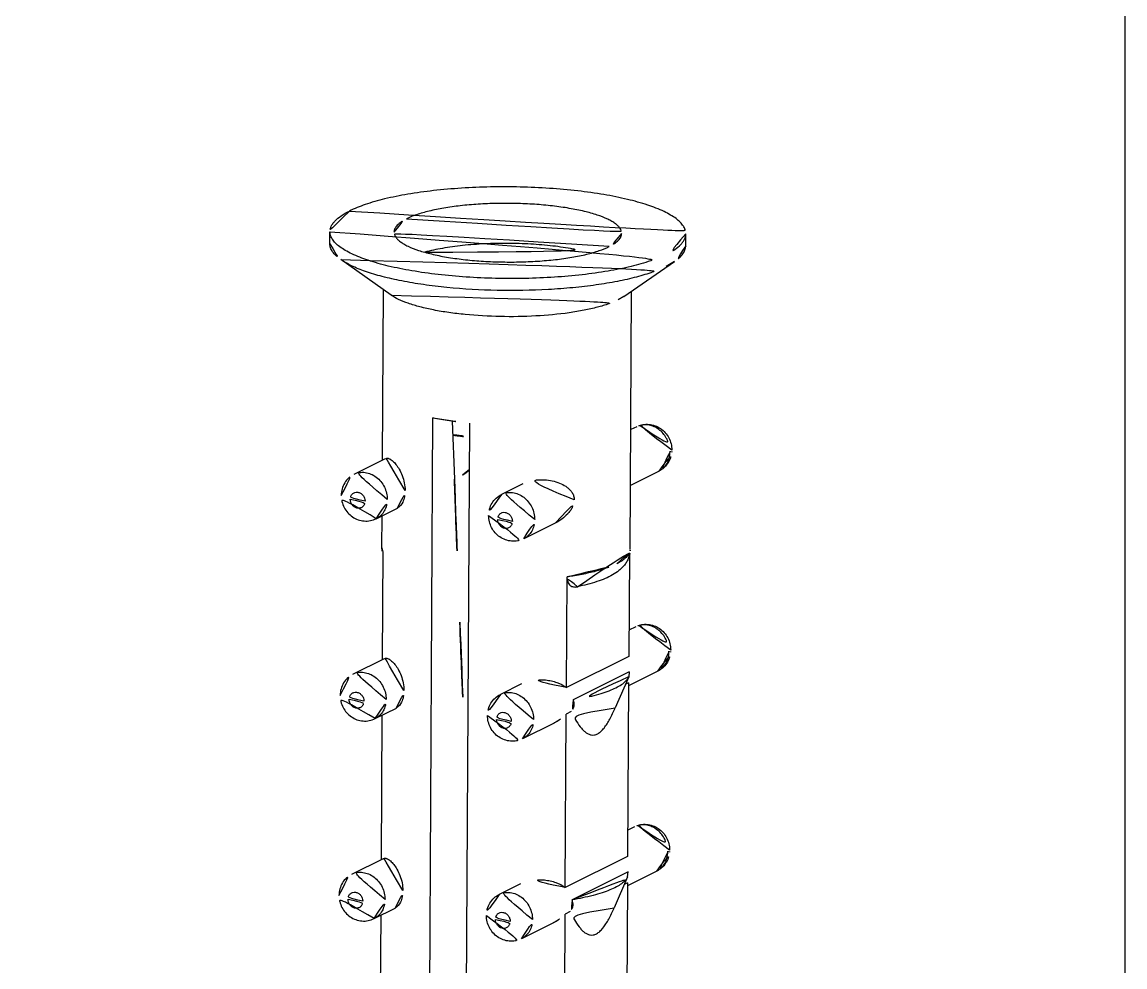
# Model space of a CAD drawing. Extents: x 16296675204 to 16296683393, y -37409618576 to -37409617244.
# Drawn here: x 16296678823.6 to 16296678850.26, y -37409617805.97 to -37409617783.15 of the extents above; entities that cross this region are included whole.
import ezdxf

# ---------------------------------------------------------------- set-up
doc = ezdxf.new("R2010")
doc.units = 0
doc.header["$LTSCALE"] = 10
doc.header["$MEASUREMENT"] = 0
doc.layers.get('0').update_dxf_attribs({"linetype": 'CONTINUOUS'})
doc.layers.add('02___PRT_ALL_AXES', color=7, linetype='CONTINUOUS')

msp = doc.modelspace()

# ---------------------------------------------------------------- linework, layer by layer
at = {"color": 7, "linetype": 'Continuous'}
for p, q in [((16296678833.37141, -37409617821.990913), (16296678833.53595, -37409617792.713768)), ((16296678834.000549, -37409617792.788391), (16296678834.0536, -37409617794.192772)), ((16296678834.262251, -37409617822.112602), (16296678834.42679, -37409617792.835457)), ((16296678832.30406, -37409617795.854378), (16296678832.323561, -37409617795.943581)), ((16296678838.303961, -37409617795.888832), (16296678838.30397, -37409617795.8881)), ((16296678838.281269, -37409617798.844131), (16296678836.925421, -37409617799.521873)), ((16296678838.281269, -37409617798.844131), (16296678838.266541, -37409617798.967751)), ((16296678838.266569, -37409617798.967583), (16296678837.94138, -37409617799.718964)), ((16296678838.265829, -37409617799.114723), (16296678838.185511, -37409617799.154861)), ((16296678836.87948, -37409617799.807693), (16296678836.7591, -37409617799.867867)), ((16296678838.25412, -37409617803.675339), (16296678836.89827, -37409617804.353073)), ((16296678838.239389, -37409617803.798973), (16296678838.25412, -37409617803.675339)), ((16296678838.23942, -37409617803.798798), (16296678837.91423, -37409617804.550171)), ((16296678838.23868, -37409617803.94593), (16296678838.15836, -37409617803.986076)), ((16296678836.852329, -37409617804.638908), (16296678836.731951, -37409617804.699081))]:
    msp.add_line(p, q, dxfattribs=at)
msp.add_lwpolyline([(16296678850.262171, -37409617828.799469), (16296678796.945801, -37409617828.799469), (16296678796.945801, -37409617746.459763), (16296678850.262171, -37409617746.459763)], close=True)
for centre, radius, start, end in [((16296678838.663321, -37409617793.325256), 0.447859, 105.0907784, 116.5407124), ((16296678838.63343, -37409617793.530869), 0.632541, 359.6900716, 3.3253834), ((16296678838.70516, -37409617793.484444), 0.604471, 354.7316924, 359.6765207), ((16296678838.10253, -37409617795.886887), 0.201441, 350.7530369, 359.4483311), ((16296680810.47188, -37409617721.369019), 1977.757652, 182.210250721, 182.346745411), ((16296678838.636169, -37409617798.156464), 0.447859, 105.0907784, 116.5407124), ((16296678838.606279, -37409617798.362083), 0.632541, 359.6900716, 3.3253834), ((16296678838.678011, -37409617798.315651), 0.604471, 354.7316924, 359.6765207), ((16296678838.609011, -37409617802.987679), 0.447859, 105.0907784, 116.5407124), ((16296678838.57913, -37409617803.193291), 0.632541, 359.6900716, 3.3253834), ((16296678838.65086, -37409617803.146873), 0.604471, 354.7316924, 359.6765207)]:
    msp.add_arc(centre, radius, start, end, dxfattribs=at)
for points, knots in [([(16296678832.89712, -37409617787.903267), (16296678832.975, -37409617787.864326), (16296678833.15447, -37409617787.793617), (16296678833.456511, -37409617787.709152), (16296678833.810471, -37409617787.638519), (16296678834.206671, -37409617787.583809), (16296678834.63439, -37409617787.546677), (16296678835.0818, -37409617787.528229), (16296678835.536551, -37409617787.529007), (16296678835.986059, -37409617787.549004), (16296678836.417891, -37409617787.587624), (16296678836.820129, -37409617787.643723), (16296678837.181829, -37409617787.715637), (16296678837.49309, -37409617787.801277), (16296678837.71516, -37409617787.885979), (16296678837.859221, -37409617787.96106), (16296678837.943859, -37409617788.016098), (16296678838.010851, -37409617788.072853), (16296678838.059799, -37409617788.131264), (16296678838.09009, -37409617788.191498), (16296678838.09697, -37409617788.233482), (16296678838.096861, -37409617788.253433)], [0, 0, 0, 0, 0.047875552, 0.105682441, 0.172286466, 0.246166262, 0.32549361, 0.408250515, 0.492298473, 0.575455552, 0.655569983, 0.730594545, 0.798663888, 0.858182694, 0.907945264, 0.92896365, 0.947396828, 0.963346738, 0.977068785, 0.989033275, 1, 1, 1, 1]), ([(16296678832.59697, -37409617788.222427), (16296678832.59713, -37409617788.194031), (16296678832.61302, -37409617788.132133), (16296678832.67572, -37409617788.04892), (16296678832.77298, -37409617787.970573), (16296678832.852421, -37409617787.925613), (16296678832.89712, -37409617787.903267)], [0, 0, 0, 0, 0.186145526, 0.403764732, 0.672393075, 1, 1, 1, 1]), ([(16296678837.796709, -37409617788.572594), (16296678837.718821, -37409617788.611519), (16296678837.539351, -37409617788.682243), (16296678837.23731, -37409617788.766701), (16296678836.88336, -37409617788.837341), (16296678836.48715, -37409617788.892052), (16296678836.059441, -37409617788.929176), (16296678835.61203, -37409617788.947632), (16296678835.15727, -37409617788.946854), (16296678834.707769, -37409617788.926857), (16296678834.27593, -37409617788.888237), (16296678833.87369, -37409617788.83213), (16296678833.511999, -37409617788.760223), (16296678833.200729, -37409617788.674583), (16296678832.978661, -37409617788.589867), (16296678832.83461, -37409617788.514801), (16296678832.749969, -37409617788.459763), (16296678832.68298, -37409617788.403023), (16296678832.63402, -37409617788.344597), (16296678832.603729, -37409617788.284363), (16296678832.596861, -37409617788.242371), (16296678832.59697, -37409617788.222427)], [0, 0, 0, 0, 0.047875552, 0.105682441, 0.172286466, 0.246166262, 0.32549361, 0.408250515, 0.492298473, 0.575455552, 0.655569983, 0.730594545, 0.798663888, 0.858182694, 0.907945264, 0.92896365, 0.947396828, 0.963346738, 0.977068785, 0.989033275, 1, 1, 1, 1]), ([(16296678838.096861, -37409617788.253433), (16296678838.096689, -37409617788.281822), (16296678838.080799, -37409617788.343727), (16296678838.018101, -37409617788.426941), (16296678837.920839, -37409617788.505287), (16296678837.84141, -37409617788.550247), (16296678837.796709, -37409617788.572594)], [0, 0, 0, 0, 0.186145526, 0.403764732, 0.672393075, 1, 1, 1, 1]), ([(16296678833.339211, -37409617788.708107), (16296678833.47876, -37409617788.67067), (16296678833.781679, -37409617788.606857), (16296678834.26528, -37409617788.541473), (16296678834.793171, -37409617788.502274), (16296678835.34362, -37409617788.49102), (16296678835.89398, -37409617788.508263), (16296678836.421631, -37409617788.553207), (16296678836.90484, -37409617788.623871), (16296678837.207331, -37409617788.690964), (16296678837.34664, -37409617788.729927)], [0, 0, 0, 0, 0.10723184, 0.229384911, 0.361946773, 0.499860382, 0.637792109, 0.770408355, 0.892646223, 1, 1, 1, 1]), ([(16296678833.53595, -37409617792.713768), (16296678833.67729, -37409617792.741562), (16296678833.973419, -37409617792.789619), (16296678834.271589, -37409617792.822113), (16296678834.42679, -37409617792.835457)], [0, 0, 0, 0, 0.480442195, 1, 1, 1, 1]), ([(16296678839.30962, -37409617793.487862), (16296678839.30991, -37409617793.437248), (16296678839.29772, -37409617793.335411), (16296678839.243361, -37409617793.191872), (16296678839.15626, -37409617793.065407), (16296678839.041479, -37409617792.963867), (16296678838.905451, -37409617792.894112), (16296678838.756399, -37409617792.86161), (16296678838.60437, -37409617792.869598), (16296678838.507999, -37409617792.902191), (16296678838.4632, -37409617792.924583)], [0, 0, 0, 0, 0.125412163, 0.251172451, 0.376846193, 0.502210914, 0.627115299, 0.751613101, 0.875868664, 1, 1, 1, 1]), ([(16296678838.546721, -37409617792.892838), (16296678838.585859, -37409617792.882294), (16296678838.66851, -37409617792.871597), (16296678838.79402, -37409617792.887917), (16296678838.91576, -37409617792.935066), (16296678839.06542, -37409617793.035927), (16296678839.20969, -37409617793.220497), (16296678839.259609, -37409617793.402718), (16296678839.26491, -37409617793.494171)], [0, 0, 0, 0, 0.114836293, 0.232872755, 0.355002748, 0.481207114, 0.740522847, 1, 1, 1, 1]), ([(16296678838.999729, -37409617793.997963), (16296678839.04245, -37409617793.976601), (16296678839.122709, -37409617793.922363), (16296678839.2178, -37409617793.812866), (16296678839.28232, -37409617793.682732), (16296678839.30267, -37409617793.587807), (16296678839.307079, -37409617793.539948)], [0, 0, 0, 0, 0.24938222, 0.499005027, 0.74905058, 1, 1, 1, 1]), ([(16296678839.265961, -37409617793.534286), (16296678839.26569, -37409617793.583504), (16296678839.253719, -37409617793.680496), (16296678839.20035, -37409617793.814217), (16296678839.11495, -37409617793.924767), (16296678839.039749, -37409617793.977943), (16296678838.999729, -37409617793.997948)], [0, 0, 0, 0, 0.26305497, 0.516337838, 0.760764768, 1, 1, 1, 1]), ([(16296678831.31904, -37409617794.582901), (16296678831.31933, -37409617794.530502), (16296678831.333561, -37409617794.425423), (16296678831.395821, -37409617794.279518), (16296678831.495411, -37409617794.156372), (16296678831.582371, -37409617794.096077), (16296678831.628929, -37409617794.072807)], [0, 0, 0, 0, 0.250995241, 0.50113091, 0.750689667, 1, 1, 1, 1]), ([(16296678832.4317, -37409617794.68251), (16296678832.43199, -37409617794.631126), (16296678832.41979, -37409617794.527039), (16296678832.36647, -37409617794.37912), (16296678832.28146, -37409617794.246658), (16296678832.170349, -37409617794.138573), (16296678832.040291, -37409617794.062141), (16296678831.899731, -37409617794.022911), (16296678831.75827, -37409617794.024139), (16296678831.669439, -37409617794.052559), (16296678831.628929, -37409617794.072807)], [0, 0, 0, 0, 0.129451959, 0.261224906, 0.393027892, 0.522644409, 0.648310085, 0.769235401, 0.885888901, 1, 1, 1, 1]), ([(16296678834.0536, -37409617794.192772), (16296678834.06451, -37409617794.480713), (16296678834.108219, -37409617795.632263), (16296678834.152321, -37409617796.783798), (16296678834.18573, -37409617797.647392)], [0, 0, 0, 0, 0.250045396, 1, 1, 1, 1]), ([(16296678832.16547, -37409617795.146179), (16296678832.120661, -37409617795.168571), (16296678832.0243, -37409617795.201172), (16296678831.87225, -37409617795.209152), (16296678831.723181, -37409617795.176643), (16296678831.58713, -37409617795.106873), (16296678831.472361, -37409617795.00531), (16296678831.385281, -37409617794.878853), (16296678831.330931, -37409617794.735329), (16296678831.31875, -37409617794.633507), (16296678831.31904, -37409617794.582901)], [0, 0, 0, 0, 0.124126653, 0.248392657, 0.372910641, 0.497833568, 0.623206885, 0.748876612, 0.874606125, 1, 1, 1, 1]), ([(16296678831.53731, -37409617794.675987), (16296678831.53717, -37409617794.70163), (16296678831.546459, -37409617794.753677), (16296678831.58489, -37409617794.821999), (16296678831.64274, -37409617794.872849), (16296678831.71236, -37409617794.898376), (16296678831.783831, -37409617794.89344), (16296678831.84491, -37409617794.857483), (16296678831.884781, -37409617794.797318), (16296678831.893511, -37409617794.749138), (16296678831.89365, -37409617794.724663)], [0, 0, 0, 0, 0.13221819, 0.266285748, 0.397098632, 0.521213565, 0.638908393, 0.75451196, 0.873786294, 1, 1, 1, 1]), ([(16296678831.89365, -37409617794.724663), (16296678831.893789, -37409617794.69902), (16296678831.884501, -37409617794.646973), (16296678831.846081, -37409617794.578644), (16296678831.788219, -37409617794.527802), (16296678831.718599, -37409617794.502274), (16296678831.647129, -37409617794.50721), (16296678831.58605, -37409617794.543167), (16296678831.54619, -37409617794.603333), (16296678831.537451, -37409617794.651497), (16296678831.53731, -37409617794.675987)], [0, 0, 0, 0, 0.13222119, 0.266287333, 0.39709956, 0.521213518, 0.638907507, 0.754510424, 0.873783701, 1, 1, 1, 1]), ([(16296678835.19227, -37409617794.559593), (16296678835.14572, -37409617794.582863), (16296678835.05875, -37409617794.64315), (16296678834.95916, -37409617794.766289), (16296678834.8969, -37409617794.912193), (16296678834.882669, -37409617795.017281), (16296678834.88238, -37409617795.069679)], [0, 0, 0, 0, 0.249297278, 0.498857891, 0.749003889, 1, 1, 1, 1]), ([(16296678835.995041, -37409617795.169289), (16296678835.995331, -37409617795.117912), (16296678835.98313, -37409617795.013817), (16296678835.92981, -37409617794.865898), (16296678835.844801, -37409617794.733437), (16296678835.73369, -37409617794.625343), (16296678835.60363, -37409617794.54892), (16296678835.46307, -37409617794.509689), (16296678835.321609, -37409617794.510918), (16296678835.23278, -37409617794.539337), (16296678835.19227, -37409617794.559593)], [0, 0, 0, 0, 0.129451958, 0.261224906, 0.393027891, 0.522644409, 0.648310085, 0.769235401, 0.885888901, 1, 1, 1, 1]), ([(16296678832.165461, -37409617795.146172), (16296678832.20549, -37409617795.12616), (16296678832.280689, -37409617795.072998), (16296678832.366091, -37409617794.962433), (16296678832.41946, -37409617794.82872), (16296678832.431419, -37409617794.731712), (16296678832.4317, -37409617794.68251)], [0, 0, 0, 0, 0.239235232, 0.483662162, 0.73694503, 1, 1, 1, 1]), ([(16296678834.88238, -37409617795.069679), (16296678834.88209, -37409617795.120293), (16296678834.894279, -37409617795.22213), (16296678834.948641, -37409617795.365669), (16296678835.03574, -37409617795.492126), (16296678835.150511, -37409617795.593674), (16296678835.286551, -37409617795.663429), (16296678835.4356, -37409617795.69593), (16296678835.587629, -37409617795.687943), (16296678835.684, -37409617795.65535), (16296678835.728809, -37409617795.632957)], [0, 0, 0, 0, 0.125412162, 0.251172451, 0.376846193, 0.502210914, 0.627115299, 0.751613101, 0.875868664, 1, 1, 1, 1]), ([(16296678835.100651, -37409617795.162773), (16296678835.10051, -37409617795.188408), (16296678835.1098, -37409617795.240463), (16296678835.14823, -37409617795.308777), (16296678835.206079, -37409617795.359627), (16296678835.2757, -37409617795.385147), (16296678835.34717, -37409617795.380219), (16296678835.408251, -37409617795.344261), (16296678835.448111, -37409617795.284103), (16296678835.45685, -37409617795.235924), (16296678835.456989, -37409617795.211441)], [0, 0, 0, 0, 0.132218383, 0.26628557, 0.397098539, 0.521213399, 0.638908307, 0.754511804, 0.873786469, 1, 1, 1, 1]), ([(16296678835.456989, -37409617795.211441), (16296678835.45713, -37409617795.185799), (16296678835.44784, -37409617795.133743), (16296678835.40941, -37409617795.065422), (16296678835.351561, -37409617795.01458), (16296678835.28194, -37409617794.989052), (16296678835.21047, -37409617794.993988), (16296678835.149389, -37409617795.029953), (16296678835.109529, -37409617795.090103), (16296678835.10079, -37409617795.138283), (16296678835.100651, -37409617795.162773)], [0, 0, 0, 0, 0.132221257, 0.26628734, 0.397099522, 0.521213448, 0.638907473, 0.75451043, 0.873783761, 1, 1, 1, 1]), ([(16296678835.7288, -37409617795.63295), (16296678835.768829, -37409617795.612938), (16296678835.84403, -37409617795.559776), (16296678835.92943, -37409617795.449211), (16296678835.9828, -37409617795.315498), (16296678835.994761, -37409617795.218491), (16296678835.995041, -37409617795.169289)], [0, 0, 0, 0, 0.239235232, 0.483662162, 0.73694503, 1, 1, 1, 1]), ([(16296678832.30406, -37409617795.854378), (16296678832.303989, -37409617795.866882), (16296678832.305321, -37409617795.916473), (16296678832.313181, -37409617795.965843), (16296678832.322411, -37409617796.001747)], [0, 0, 0, 0, 0.252143014, 1, 1, 1, 1]), ([(16296678837.03056, -37409617796.790092), (16296678837.188919, -37409617796.757584), (16296678837.41552, -37409617796.700974), (16296678837.69562, -37409617796.596779), (16296678837.87536, -37409617796.509628), (16296678838.00893, -37409617796.421417), (16296678838.10326, -37409617796.338623), (16296678838.167379, -37409617796.267342), (16296678838.223049, -37409617796.186043), (16296678838.267559, -37409617796.094902), (16296678838.29686, -37409617795.994492), (16296678838.303761, -37409617795.923981), (16296678838.30397, -37409617795.8881)], [0, 0, 0, 0, 0.288312346, 0.415172977, 0.532420101, 0.643891525, 0.699359369, 0.755882774, 0.814419349, 0.874526973, 0.936014721, 1, 1, 1, 1]), ([(16296678837.976521, -37409617796.236328), (16296678838.021481, -37409617796.213852), (16296678838.10216, -37409617796.16861), (16296678838.203079, -37409617796.09079), (16296678838.27227, -37409617796.009209), (16296678838.29664, -37409617795.948219), (16296678838.30135, -37409617795.919273)], [0, 0, 0, 0, 0.321918083, 0.590635956, 0.812163078, 1, 1, 1, 1]), ([(16296678836.77774, -37409617796.552063), (16296678836.90004, -37409617796.534927), (16296678837.132021, -37409617796.496964), (16296678837.45676, -37409617796.424599), (16296678837.735979, -37409617796.341011), (16296678837.90296, -37409617796.273087), (16296678837.976521, -37409617796.236328)], [0, 0, 0, 0, 0.297801306, 0.56655152, 0.801708571, 1, 1, 1, 1]), ([(16296678837.030519, -37409617796.790108), (16296678837.00396, -37409617796.795578), (16296678836.962931, -37409617796.799744), (16296678836.90918, -37409617796.790077), (16296678836.87006, -37409617796.772797), (16296678836.833599, -37409617796.742241), (16296678836.80274, -37409617796.695122), (16296678836.78174, -37409617796.629784), (16296678836.77758, -37409617796.579567), (16296678836.77774, -37409617796.552063)], [0, 0, 0, 0, 0.1974708, 0.29464256, 0.394971035, 0.505331411, 0.636214856, 0.799643005, 1, 1, 1, 1]), ([(16296678839.282471, -37409617798.319069), (16296678839.282761, -37409617798.268463), (16296678839.270571, -37409617798.166618), (16296678839.216209, -37409617798.023087), (16296678839.12911, -37409617797.896622), (16296678839.01433, -37409617797.795067), (16296678838.8783, -37409617797.725327), (16296678838.72925, -37409617797.692818), (16296678838.577221, -37409617797.700813), (16296678838.48085, -37409617797.733398), (16296678838.436041, -37409617797.755798)], [0, 0, 0, 0, 0.125412163, 0.251172451, 0.376846193, 0.502210914, 0.627115299, 0.751613101, 0.875868664, 1, 1, 1, 1]), ([(16296678838.519569, -37409617797.724052), (16296678838.55871, -37409617797.713501), (16296678838.641359, -37409617797.702797), (16296678838.76687, -37409617797.719131), (16296678838.888611, -37409617797.766273), (16296678839.038271, -37409617797.867142), (16296678839.182541, -37409617798.051712), (16296678839.23246, -37409617798.233932), (16296678839.237761, -37409617798.325394)], [0, 0, 0, 0, 0.114836293, 0.232872755, 0.355002748, 0.481207114, 0.740522847, 1, 1, 1, 1]), ([(16296678839.23881, -37409617798.365501), (16296678839.238529, -37409617798.414703), (16296678839.22657, -37409617798.511711), (16296678839.173201, -37409617798.645416), (16296678839.087799, -37409617798.755989), (16296678839.0126, -37409617798.809151), (16296678838.97257, -37409617798.829163)], [0, 0, 0, 0, 0.26305497, 0.516337838, 0.760764768, 1, 1, 1, 1]), ([(16296678838.97258, -37409617798.82917), (16296678839.015301, -37409617798.807823), (16296678839.09556, -37409617798.753563), (16296678839.190651, -37409617798.644081), (16296678839.255171, -37409617798.513939), (16296678839.275511, -37409617798.419006), (16296678839.27993, -37409617798.371147)], [0, 0, 0, 0, 0.24938222, 0.499005027, 0.74905058, 1, 1, 1, 1]), ([(16296678831.291889, -37409617799.414124), (16296678831.292179, -37409617799.361717), (16296678831.30641, -37409617799.256622), (16296678831.36867, -37409617799.110733), (16296678831.46825, -37409617798.987579), (16296678831.55522, -37409617798.927277), (16296678831.60178, -37409617798.904007)], [0, 0, 0, 0, 0.250995241, 0.50113091, 0.750689667, 1, 1, 1, 1]), ([(16296678832.404551, -37409617799.513718), (16296678832.40484, -37409617799.462349), (16296678832.392639, -37409617799.358253), (16296678832.339319, -37409617799.210327), (16296678832.254311, -37409617799.077873), (16296678832.1432, -37409617798.969772), (16296678832.01314, -37409617798.893356), (16296678831.87258, -37409617798.854134), (16296678831.731119, -37409617798.855347), (16296678831.64229, -37409617798.883774), (16296678831.60178, -37409617798.904022)], [0, 0, 0, 0, 0.129451959, 0.261224906, 0.393027892, 0.522644409, 0.648310085, 0.769235401, 0.885888901, 1, 1, 1, 1]), ([(16296678838.26647, -37409617798.967751), (16296678838.253241, -37409617798.998299), (16296678838.210421, -37409617799.060097), (16296678838.117069, -37409617799.1408), (16296678837.990841, -37409617799.217857), (16296678837.83276, -37409617799.290657), (16296678837.64431, -37409617799.358551), (16296678837.34087, -37409617799.445473), (16296678837.0965, -37409617799.494003), (16296678836.925421, -37409617799.521873)], [0, 0, 0, 0, 0.067093248, 0.148631885, 0.247367668, 0.364164632, 0.498855896, 0.650665362, 1, 1, 1, 1]), ([(16296678832.138321, -37409617799.977386), (16296678832.09351, -37409617799.999786), (16296678831.997141, -37409617800.032379), (16296678831.8451, -37409617800.040367), (16296678831.69603, -37409617800.007851), (16296678831.55998, -37409617799.93808), (16296678831.44521, -37409617799.836517), (16296678831.35813, -37409617799.710052), (16296678831.30378, -37409617799.566544), (16296678831.291599, -37409617799.464706), (16296678831.291889, -37409617799.414124)], [0, 0, 0, 0, 0.124126653, 0.248392657, 0.372910641, 0.497833568, 0.623206885, 0.748876612, 0.874606125, 1, 1, 1, 1]), ([(16296678831.866501, -37409617799.55587), (16296678831.86664, -37409617799.530228), (16296678831.857349, -37409617799.478172), (16296678831.81892, -37409617799.409859), (16296678831.76107, -37409617799.359016), (16296678831.69145, -37409617799.333481), (16296678831.61998, -37409617799.338417), (16296678831.558901, -37409617799.374367), (16296678831.519039, -37409617799.43454), (16296678831.5103, -37409617799.482719), (16296678831.51016, -37409617799.507187)], [0, 0, 0, 0, 0.13222119, 0.266287333, 0.39709956, 0.521213518, 0.638907507, 0.754510424, 0.873783701, 1, 1, 1, 1]), ([(16296678835.165119, -37409617799.390793), (16296678835.118561, -37409617799.414062), (16296678835.031601, -37409617799.474358), (16296678834.932011, -37409617799.597504), (16296678834.869749, -37409617799.743401), (16296678834.85552, -37409617799.848488), (16296678834.85523, -37409617799.900887)], [0, 0, 0, 0, 0.249297278, 0.498857891, 0.749003889, 1, 1, 1, 1]), ([(16296678835.96789, -37409617800.000504), (16296678835.96818, -37409617799.94912), (16296678835.955971, -37409617799.845032), (16296678835.90266, -37409617799.697113), (16296678835.81765, -37409617799.564651), (16296678835.706539, -37409617799.456551), (16296678835.576481, -37409617799.380127), (16296678835.435921, -37409617799.340897), (16296678835.294451, -37409617799.342117), (16296678835.205629, -37409617799.370537), (16296678835.165119, -37409617799.3908)], [0, 0, 0, 0, 0.129451958, 0.261224906, 0.393027891, 0.522644409, 0.648310085, 0.769235401, 0.885888901, 1, 1, 1, 1]), ([(16296678831.51016, -37409617799.507187), (16296678831.510019, -37409617799.532837), (16296678831.51931, -37409617799.5849), (16296678831.557739, -37409617799.653214), (16296678831.615589, -37409617799.704063), (16296678831.685209, -37409617799.729591), (16296678831.75668, -37409617799.724648), (16296678831.81776, -37409617799.68869), (16296678831.85762, -37409617799.628532), (16296678831.86636, -37409617799.580353), (16296678831.866501, -37409617799.55587)], [0, 0, 0, 0, 0.132221131, 0.266287173, 0.397099323, 0.521213199, 0.638907094, 0.754510036, 0.873782984, 1, 1, 1, 1]), ([(16296678832.138309, -37409617799.977379), (16296678832.178341, -37409617799.957367), (16296678832.25354, -37409617799.904213), (16296678832.33894, -37409617799.793648), (16296678832.392309, -37409617799.659927), (16296678832.40427, -37409617799.562927), (16296678832.404551, -37409617799.513718)], [0, 0, 0, 0, 0.239235232, 0.483662162, 0.73694503, 1, 1, 1, 1]), ([(16296678836.925421, -37409617799.521873), (16296678836.934629, -37409617799.541351), (16296678836.949369, -37409617799.584396), (16296678836.952141, -37409617799.65728), (16296678836.928921, -37409617799.735497), (16296678836.898029, -37409617799.783997), (16296678836.87948, -37409617799.807693)], [0, 0, 0, 0, 0.211627653, 0.441487896, 0.704516923, 1, 1, 1, 1]), ([(16296678837.93924, -37409617799.723923), (16296678837.900721, -37409617799.813004), (16296678837.840349, -37409617799.941833), (16296678837.74766, -37409617800.100288), (16296678837.67638, -37409617800.201286), (16296678837.601669, -37409617800.28334), (16296678837.523689, -37409617800.342148), (16296678837.442921, -37409617800.373734), (16296678837.3626, -37409617800.374969), (16296678837.28759, -37409617800.349709), (16296678837.21858, -37409617800.304619), (16296678837.1542, -37409617800.24453), (16296678837.071171, -37409617800.145767), (16296678836.9772, -37409617799.999687), (16296678836.91164, -37409617799.873917), (16296678836.87948, -37409617799.807693)], [0, 0, 0, 0, 0.173087809, 0.253248541, 0.327149648, 0.39319113, 0.450410232, 0.499910326, 0.545212741, 0.590633428, 0.638989322, 0.691185098, 0.747191114, 0.868708797, 1, 1, 1, 1]), ([(16296678834.85523, -37409617799.900887), (16296678834.85494, -37409617799.9515), (16296678834.86713, -37409617800.053337), (16296678834.92149, -37409617800.196877), (16296678835.008591, -37409617800.323341), (16296678835.12336, -37409617800.424889), (16296678835.259399, -37409617800.494637), (16296678835.408449, -37409617800.527153), (16296678835.56048, -37409617800.519157), (16296678835.656851, -37409617800.486557), (16296678835.701651, -37409617800.464157)], [0, 0, 0, 0, 0.125412163, 0.251172451, 0.376846193, 0.502210914, 0.627115299, 0.751613101, 0.875868664, 1, 1, 1, 1]), ([(16296678835.0735, -37409617799.993973), (16296678835.07336, -37409617800.019623), (16296678835.082649, -37409617800.071678), (16296678835.121071, -37409617800.139992), (16296678835.17893, -37409617800.190826), (16296678835.24855, -37409617800.21637), (16296678835.320021, -37409617800.211433), (16296678835.3811, -37409617800.175468), (16296678835.420959, -37409617800.115311), (16296678835.429701, -37409617800.067131), (16296678835.42984, -37409617800.042648)], [0, 0, 0, 0, 0.13222205, 0.266287787, 0.397099981, 0.521213768, 0.638907688, 0.75451057, 0.873783815, 1, 1, 1, 1]), ([(16296678835.42984, -37409617800.042648), (16296678835.429979, -37409617800.017014), (16296678835.420691, -37409617799.964951), (16296678835.382259, -37409617799.896637), (16296678835.324409, -37409617799.845787), (16296678835.254789, -37409617799.820259), (16296678835.183319, -37409617799.825203), (16296678835.12224, -37409617799.861153), (16296678835.08238, -37409617799.921318), (16296678835.073641, -37409617799.969498), (16296678835.0735, -37409617799.993973)], [0, 0, 0, 0, 0.132221257, 0.26628734, 0.397099522, 0.521213448, 0.638907473, 0.75451043, 0.873783761, 1, 1, 1, 1]), ([(16296678835.701651, -37409617800.464157), (16296678835.74168, -37409617800.444153), (16296678835.816879, -37409617800.390984), (16296678835.902281, -37409617800.280434), (16296678835.955641, -37409617800.146713), (16296678835.967609, -37409617800.049713), (16296678835.96789, -37409617800.000504)], [0, 0, 0, 0, 0.239235232, 0.483662162, 0.73694503, 1, 1, 1, 1]), ([(16296678839.25532, -37409617803.150284), (16296678839.2556, -37409617803.09967), (16296678839.24342, -37409617802.997833), (16296678839.189051, -37409617802.854286), (16296678839.101959, -37409617802.727829), (16296678838.987181, -37409617802.626282), (16296678838.851151, -37409617802.556534), (16296678838.702101, -37409617802.524017), (16296678838.55006, -37409617802.532013), (16296678838.453699, -37409617802.564613), (16296678838.40889, -37409617802.587013)], [0, 0, 0, 0, 0.125412163, 0.251172451, 0.376846193, 0.502210914, 0.627115299, 0.751613101, 0.875868664, 1, 1, 1, 1]), ([(16296678838.492411, -37409617802.55526), (16296678838.531561, -37409617802.544708), (16296678838.61421, -37409617802.534019), (16296678838.739719, -37409617802.550339), (16296678838.86146, -37409617802.597488), (16296678839.01111, -37409617802.698349), (16296678839.15538, -37409617802.882927), (16296678839.205311, -37409617803.06514), (16296678839.2106, -37409617803.156593)], [0, 0, 0, 0, 0.114836293, 0.232872755, 0.355002748, 0.481207114, 0.740522847, 1, 1, 1, 1]), ([(16296678839.21166, -37409617803.196709), (16296678839.21138, -37409617803.245918), (16296678839.199421, -37409617803.342918), (16296678839.146049, -37409617803.476639), (16296678839.06065, -37409617803.587196), (16296678838.985451, -37409617803.640358), (16296678838.945419, -37409617803.66037)], [0, 0, 0, 0, 0.26305497, 0.516337838, 0.760764768, 1, 1, 1, 1]), ([(16296678838.945431, -37409617803.660378), (16296678838.98815, -37409617803.639023), (16296678839.068411, -37409617803.58477), (16296678839.1635, -37409617803.475288), (16296678839.22802, -37409617803.345154), (16296678839.24836, -37409617803.250229), (16296678839.252781, -37409617803.20237)], [0, 0, 0, 0, 0.24938222, 0.499005027, 0.74905058, 1, 1, 1, 1]), ([(16296678832.377399, -37409617804.344917), (16296678832.377689, -37409617804.293556), (16296678832.36548, -37409617804.189461), (16296678832.31217, -37409617804.041527), (16296678832.22716, -37409617803.909081), (16296678832.116039, -37409617803.800987), (16296678831.985991, -37409617803.724564), (16296678831.84543, -37409617803.685333), (16296678831.70396, -37409617803.686562), (16296678831.615141, -37409617803.714981), (16296678831.574631, -37409617803.735229)], [0, 0, 0, 0, 0.129451959, 0.261224906, 0.393027892, 0.522644409, 0.648310085, 0.769235401, 0.885888901, 1, 1, 1, 1]), ([(16296678831.26474, -37409617804.245323), (16296678831.26503, -37409617804.192917), (16296678831.279261, -37409617804.087837), (16296678831.34152, -37409617803.94194), (16296678831.441099, -37409617803.818787), (16296678831.52807, -37409617803.758499), (16296678831.574631, -37409617803.735222)], [0, 0, 0, 0, 0.250995241, 0.50113091, 0.750689667, 1, 1, 1, 1]), ([(16296678836.89827, -37409617804.353073), (16296678837.069349, -37409617804.325218), (16296678837.313721, -37409617804.27668), (16296678837.617161, -37409617804.189758), (16296678837.805599, -37409617804.121872), (16296678837.96368, -37409617804.049072), (16296678838.089911, -37409617803.972023), (16296678838.18327, -37409617803.891296), (16296678838.226089, -37409617803.829514), (16296678838.239321, -37409617803.798958)], [0, 0, 0, 0, 0.349334638, 0.501144104, 0.635835368, 0.752632332, 0.851368115, 0.932906752, 1, 1, 1, 1]), ([(16296678831.83935, -37409617804.387077), (16296678831.839491, -37409617804.361443), (16296678831.8302, -37409617804.309387), (16296678831.791771, -37409617804.241074), (16296678831.733919, -37409617804.190224), (16296678831.664301, -37409617804.164688), (16296678831.592831, -37409617804.169632), (16296678831.53175, -37409617804.205589), (16296678831.49189, -37409617804.265747), (16296678831.48315, -37409617804.313927), (16296678831.483009, -37409617804.338409)], [0, 0, 0, 0, 0.13222119, 0.266287333, 0.39709956, 0.521213518, 0.638907507, 0.754510424, 0.873783701, 1, 1, 1, 1]), ([(16296678835.13797, -37409617804.222), (16296678835.09141, -37409617804.245277), (16296678835.00445, -37409617804.305557), (16296678834.90486, -37409617804.428711), (16296678834.8426, -37409617804.574608), (16296678834.828369, -37409617804.679703), (16296678834.828079, -37409617804.732101)], [0, 0, 0, 0, 0.249297278, 0.498857891, 0.749003889, 1, 1, 1, 1]), ([(16296678835.940741, -37409617804.831703), (16296678835.941019, -37409617804.780327), (16296678835.92882, -37409617804.676239), (16296678835.875509, -37409617804.528313), (16296678835.790489, -37409617804.395859), (16296678835.67938, -37409617804.287773), (16296678835.54933, -37409617804.211342), (16296678835.40877, -37409617804.172112), (16296678835.2673, -37409617804.17334), (16296678835.17848, -37409617804.201759), (16296678835.13797, -37409617804.222008)], [0, 0, 0, 0, 0.129451958, 0.261224906, 0.393027891, 0.522644409, 0.648310085, 0.769235401, 0.885888901, 1, 1, 1, 1]), ([(16296678832.11116, -37409617804.808601), (16296678832.06636, -37409617804.830994), (16296678831.96999, -37409617804.863586), (16296678831.817949, -37409617804.871567), (16296678831.66888, -37409617804.839058), (16296678831.532829, -37409617804.769287), (16296678831.41806, -37409617804.667732), (16296678831.33098, -37409617804.54126), (16296678831.27663, -37409617804.397751), (16296678831.26445, -37409617804.295929), (16296678831.26474, -37409617804.245323)], [0, 0, 0, 0, 0.124126653, 0.248392657, 0.372910641, 0.497833568, 0.623206885, 0.748876612, 0.874606125, 1, 1, 1, 1]), ([(16296678831.483009, -37409617804.338409), (16296678831.48287, -37409617804.364052), (16296678831.492161, -37409617804.416107), (16296678831.530581, -37409617804.484421), (16296678831.58844, -37409617804.535271), (16296678831.65806, -37409617804.560799), (16296678831.72953, -37409617804.555862), (16296678831.790609, -37409617804.519913), (16296678831.830469, -37409617804.45974), (16296678831.839211, -37409617804.41156), (16296678831.83935, -37409617804.387077)], [0, 0, 0, 0, 0.13222119, 0.266287333, 0.39709956, 0.521213518, 0.638907507, 0.754510424, 0.873783701, 1, 1, 1, 1]), ([(16296678832.11116, -37409617804.808594), (16296678832.15119, -37409617804.788567), (16296678832.226391, -37409617804.73542), (16296678832.31179, -37409617804.624863), (16296678832.36515, -37409617804.491142), (16296678832.377119, -37409617804.394127), (16296678832.377399, -37409617804.344917)], [0, 0, 0, 0, 0.239235232, 0.483662162, 0.73694503, 1, 1, 1, 1]), ([(16296678836.89827, -37409617804.353073), (16296678836.907471, -37409617804.372543), (16296678836.922199, -37409617804.415588), (16296678836.92502, -37409617804.488457), (16296678836.90177, -37409617804.566704), (16296678836.870871, -37409617804.615219), (16296678836.852329, -37409617804.638908)], [0, 0, 0, 0, 0.211465199, 0.441327156, 0.704593952, 1, 1, 1, 1]), ([(16296678834.828079, -37409617804.732101), (16296678834.827789, -37409617804.782707), (16296678834.839979, -37409617804.884552), (16296678834.894341, -37409617805.028084), (16296678834.98144, -37409617805.154549), (16296678835.09621, -37409617805.256104), (16296678835.23225, -37409617805.325844), (16296678835.3813, -37409617805.358353), (16296678835.533331, -37409617805.350357), (16296678835.6297, -37409617805.317772), (16296678835.6745, -37409617805.29538)], [0, 0, 0, 0, 0.125412162, 0.251172451, 0.376846193, 0.502210914, 0.627115299, 0.751613101, 0.875868664, 1, 1, 1, 1]), ([(16296678835.402691, -37409617804.873863), (16296678835.40283, -37409617804.848221), (16296678835.393539, -37409617804.796158), (16296678835.35511, -37409617804.727837), (16296678835.29726, -37409617804.677002), (16296678835.22764, -37409617804.651466), (16296678835.15617, -37409617804.65641), (16296678835.095091, -37409617804.692368), (16296678835.05522, -37409617804.752533), (16296678835.04649, -37409617804.800697), (16296678835.04635, -37409617804.825188)], [0, 0, 0, 0, 0.132221257, 0.26628734, 0.397099522, 0.521213448, 0.638907473, 0.75451043, 0.873783761, 1, 1, 1, 1]), ([(16296678837.91209, -37409617804.555138), (16296678837.873569, -37409617804.644218), (16296678837.8132, -37409617804.773048), (16296678837.72051, -37409617804.931503), (16296678837.649229, -37409617805.032509), (16296678837.57452, -37409617805.114548), (16296678837.49654, -37409617805.173363), (16296678837.41577, -37409617805.204948), (16296678837.335449, -37409617805.206177), (16296678837.260441, -37409617805.180923), (16296678837.191429, -37409617805.135834), (16296678837.12705, -37409617805.075737), (16296678837.04402, -37409617804.976982), (16296678836.95005, -37409617804.830887), (16296678836.884489, -37409617804.705116), (16296678836.852329, -37409617804.638908)], [0, 0, 0, 0, 0.173087809, 0.253248541, 0.327149648, 0.39319113, 0.450410232, 0.499910326, 0.545212741, 0.590633428, 0.638989322, 0.691185098, 0.747191114, 0.868708797, 1, 1, 1, 1]), ([(16296678835.04635, -37409617804.825188), (16296678835.046209, -37409617804.85083), (16296678835.0555, -37409617804.902893), (16296678835.09392, -37409617804.971199), (16296678835.151779, -37409617805.022041), (16296678835.221399, -37409617805.047577), (16296678835.29287, -37409617805.042641), (16296678835.353951, -37409617805.006683), (16296678835.39381, -37409617804.946518), (16296678835.40255, -37409617804.898338), (16296678835.402691, -37409617804.873863)], [0, 0, 0, 0, 0.132221257, 0.26628734, 0.397099522, 0.521213448, 0.638907473, 0.75451043, 0.873783761, 1, 1, 1, 1]), ([(16296678835.6745, -37409617805.295372), (16296678835.714531, -37409617805.275352), (16296678835.789721, -37409617805.222198), (16296678835.87513, -37409617805.111633), (16296678835.92849, -37409617804.977921), (16296678835.94046, -37409617804.880913), (16296678835.940741, -37409617804.831703)], [0, 0, 0, 0, 0.239235232, 0.483662162, 0.73694503, 1, 1, 1, 1])]:
    msp.add_open_spline(points, degree=3, knots=knots, dxfattribs=at)
at = {"layer": '02___PRT_ALL_AXES', "color": 7, "linetype": 'Continuous'}
for p, q in [((16296678831.045349, -37409617788.503639), (16296678831.04698, -37409617788.21376)), ((16296678839.64522, -37409617788.551964), (16296678839.646839, -37409617788.262093)), ((16296678832.52429, -37409617789.74601), (16296678831.30965, -37409617788.888947)), ((16296678838.152399, -37409617789.777641), (16296678839.37661, -37409617788.934303)), ((16296678839.37661, -37409617788.934303), (16296678839.175871, -37409617789.051086)), ((16296678832.316, -37409617793.729362), (16296678832.339121, -37409617789.615356)), ((16296678838.152399, -37409617789.777641), (16296678838.01236, -37409617789.859123)), ((16296678838.30397, -37409617795.8881), (16296678838.339029, -37409617789.649078)), ((16296678838.4632, -37409617792.924583), (16296678838.320221, -37409617792.996063)), ((16296678831.628929, -37409617794.072807), (16296678832.391701, -37409617793.691528)), ((16296678838.999729, -37409617793.997963), (16296678838.31266, -37409617794.341393)), ((16296678834.053989, -37409617794.202187), (16296678834.07444, -37409617794.191963)), ((16296678835.70492, -37409617794.303329), (16296678835.19227, -37409617794.559593)), ((16296678832.16547, -37409617795.146179), (16296678832.678261, -37409617794.889847)), ((16296678832.30406, -37409617795.854378), (16296678832.308439, -37409617795.074707)), ((16296678836.49156, -37409617795.251694), (16296678835.728809, -37409617795.632957)), ((16296678832.323561, -37409617795.943581), (16296678832.30891, -37409617798.550552)), ((16296678838.283319, -37409617796.002243), (16296678838.26943, -37409617798.473793)), ((16296678836.762699, -37409617799.226936), (16296678836.77774, -37409617796.552063)), ((16296678838.436041, -37409617797.755798), (16296678838.27301, -37409617797.837288)), ((16296678831.60178, -37409617798.904007), (16296678832.364559, -37409617798.522743)), ((16296678838.26943, -37409617798.473793), (16296678836.762699, -37409617799.226936)), ((16296678838.97258, -37409617798.82917), (16296678838.26545, -37409617799.182632)), ((16296678835.677679, -37409617799.134583), (16296678835.165119, -37409617799.390793)), ((16296678838.265829, -37409617799.114723), (16296678838.242279, -37409617803.305)), ((16296678832.138321, -37409617799.977386), (16296678832.651011, -37409617799.721123)), ((16296678832.30135, -37409617799.895897), (16296678832.281759, -37409617803.38176)), ((16296678836.73555, -37409617804.058144), (16296678836.7591, -37409617799.867867)), ((16296678836.46443, -37409617800.082893), (16296678835.701651, -37409617800.464157)), ((16296678838.40889, -37409617802.587013), (16296678838.245859, -37409617802.668503)), ((16296678831.574631, -37409617803.735222), (16296678832.33741, -37409617803.353943)), ((16296678838.242279, -37409617803.305), (16296678836.73555, -37409617804.058144)), ((16296678838.945431, -37409617803.660378), (16296678838.238291, -37409617804.013847)), ((16296678835.65053, -37409617803.965797), (16296678835.13797, -37409617804.222)), ((16296678838.23868, -37409617803.94593), (16296678838.21513, -37409617808.136208)), ((16296678832.11116, -37409617804.808601), (16296678832.623859, -37409617804.552322)), ((16296678832.2742, -37409617804.727097), (16296678832.25461, -37409617808.212967)), ((16296678836.708401, -37409617808.889359), (16296678836.731951, -37409617804.699081)), ((16296678836.437281, -37409617804.914101), (16296678835.6745, -37409617805.29538))]:
    msp.add_line(p, q, dxfattribs=at)
for points, knots in [([(16296678831.516319, -37409617787.714653), (16296678831.638109, -37409617787.65377), (16296678831.918739, -37409617787.543198), (16296678832.39101, -37409617787.411118), (16296678832.944481, -37409617787.300667), (16296678833.56399, -37409617787.215118), (16296678834.23278, -37409617787.157066), (16296678834.932369, -37409617787.128212), (16296678835.64344, -37409617787.129433), (16296678836.3463, -37409617787.160698), (16296678837.02153, -37409617787.221077), (16296678837.65049, -37409617787.308807), (16296678838.216049, -37409617787.421257), (16296678838.702761, -37409617787.555183), (16296678839.049999, -37409617787.687607), (16296678839.27524, -37409617787.805008), (16296678839.407591, -37409617787.89106), (16296678839.512329, -37409617787.979797), (16296678839.58889, -37409617788.071136), (16296678839.63625, -37409617788.165321), (16296678839.646999, -37409617788.23098), (16296678839.64682, -37409617788.262161)], [0, 0, 0, 0, 0.047875552, 0.105682441, 0.172286466, 0.246166262, 0.32549361, 0.408250515, 0.492298473, 0.575455552, 0.655569983, 0.730594545, 0.798663888, 0.858182694, 0.907945264, 0.92896365, 0.947396828, 0.963346738, 0.977068785, 0.989033275, 1, 1, 1, 1]), ([(16296678831.516319, -37409617787.714653), (16296678831.44643, -37409617787.74958), (16296678831.32235, -37409617787.819817), (16296678831.189119, -37409617787.926971), (16296678831.11455, -37409617788.016518), (16296678831.076139, -37409617788.081284), (16296678831.05261, -37409617788.147087), (16296678831.047131, -37409617788.191872), (16296678831.047001, -37409617788.213692)], [0, 0, 0, 0, 0.327021374, 0.595169581, 0.709531086, 0.81308833, 0.908677352, 1, 1, 1, 1]), ([(16296678831.047001, -37409617788.213692), (16296678831.046829, -37409617788.244881), (16296678831.05757, -37409617788.310532), (16296678831.104931, -37409617788.404716), (16296678831.18149, -37409617788.496063), (16296678831.28623, -37409617788.584793), (16296678831.418579, -37409617788.670853), (16296678831.643829, -37409617788.788254), (16296678831.99107, -37409617788.920677), (16296678832.47777, -37409617789.054604), (16296678833.043329, -37409617789.167053), (16296678833.672291, -37409617789.254784), (16296678834.347521, -37409617789.315163), (16296678835.05039, -37409617789.34642), (16296678835.76145, -37409617789.347641), (16296678836.46104, -37409617789.318787), (16296678837.129829, -37409617789.260742), (16296678837.74935, -37409617789.175194), (16296678838.302811, -37409617789.064743), (16296678838.775089, -37409617788.932663), (16296678839.055719, -37409617788.82209), (16296678839.1775, -37409617788.761223)], [0, 0, 0, 0, 0.010966725, 0.022931215, 0.036653262, 0.052603172, 0.07103635, 0.092054736, 0.141817306, 0.201336112, 0.269405455, 0.344430017, 0.424544448, 0.507701527, 0.591749485, 0.67450639, 0.753833738, 0.827713534, 0.894317559, 0.952124448, 1, 1, 1, 1]), ([(16296678839.64682, -37409617788.262161), (16296678839.6467, -37409617788.283989), (16296678839.64122, -37409617788.328773), (16296678839.617689, -37409617788.394569), (16296678839.579281, -37409617788.459343), (16296678839.5047, -37409617788.548882), (16296678839.371469, -37409617788.656029), (16296678839.2474, -37409617788.72628), (16296678839.1775, -37409617788.761223)], [0, 0, 0, 0, 0.091322648, 0.186911669, 0.290468914, 0.404830419, 0.672978626, 1, 1, 1, 1]), ([(16296678831.04537, -37409617788.503639), (16296678831.045191, -37409617788.536743), (16296678831.057461, -37409617788.606789), (16296678831.11096, -37409617788.706551), (16296678831.19693, -37409617788.802963), (16296678831.269131, -37409617788.860367), (16296678831.30965, -37409617788.888947)], [0, 0, 0, 0, 0.205031678, 0.430850317, 0.69280398, 1, 1, 1, 1]), ([(16296678839.645189, -37409617788.551964), (16296678839.64501, -37409617788.58506), (16296678839.63196, -37409617788.654953), (16296678839.57736, -37409617788.754097), (16296678839.49032, -37409617788.849564), (16296678839.417431, -37409617788.906143), (16296678839.37657, -37409617788.934288)], [0, 0, 0, 0, 0.204978501, 0.430720612, 0.692642825, 1, 1, 1, 1]), ([(16296678831.30965, -37409617788.888947), (16296678831.39023, -37409617788.945801), (16296678831.58349, -37409617789.052277), (16296678831.91992, -37409617789.185593), (16296678832.32686, -37409617789.306122), (16296678832.79615, -37409617789.411133), (16296678833.31842, -37409617789.498337), (16296678834.087179, -37409617789.590118), (16296678835.095461, -37409617789.646988), (16296678836.11307, -37409617789.630943), (16296678836.91028, -37409617789.571762), (16296678837.468081, -37409617789.506554), (16296678837.98167, -37409617789.421432), (16296678838.440611, -37409617789.318321), (16296678838.83543, -37409617789.199471), (16296678839.071711, -37409617789.103157), (16296678839.175871, -37409617789.051086)], [0, 0, 0, 0, 0.036764204, 0.081807141, 0.134746461, 0.194816824, 0.260995282, 0.332068642, 0.483379437, 0.637104275, 0.71113424, 0.781344975, 0.846409165, 0.905141493, 0.956584097, 1, 1, 1, 1]), ([(16296678832.52429, -37409617789.74601), (16296678832.580509, -37409617789.785683), (16296678832.715361, -37409617789.859947), (16296678832.950069, -37409617789.952957), (16296678833.23398, -37409617790.037064), (16296678833.56139, -37409617790.110313), (16296678833.92576, -37409617790.171158), (16296678834.462099, -37409617790.235199), (16296678835.1656, -37409617790.274902), (16296678836.006809, -37409617790.261467), (16296678836.68421, -37409617790.199463), (16296678837.17919, -37409617790.117523), (16296678837.49939, -37409617790.04557), (16296678837.774839, -37409617789.962646), (16296678837.93969, -37409617789.895447), (16296678838.01236, -37409617789.859123)], [0, 0, 0, 0, 0.036767516, 0.081810204, 0.134749936, 0.194824445, 0.26100481, 0.332079068, 0.483395652, 0.637125736, 0.781337576, 0.846404173, 0.905137307, 0.956585436, 1, 1, 1, 1]), ([(16296678834.011511, -37409617793.131447), (16296678834.0798, -37409617793.127136), (16296678834.224199, -37409617793.132858), (16296678834.36326, -37409617793.1828), (16296678834.426029, -37409617793.223633)], [0, 0, 0, 0, 0.477501713, 1, 1, 1, 1]), ([(16296678832.86178, -37409617794.467529), (16296678832.862129, -37409617794.405434), (16296678832.84951, -37409617794.281479), (16296678832.799339, -37409617794.10804), (16296678832.728439, -37409617793.958237), (16296678832.64929, -37409617793.840691), (16296678832.5721, -37409617793.757347), (16296678832.51004, -37409617793.710854), (16296678832.465691, -37409617793.690742), (16296678832.43795, -37409617793.683853), (16296678832.412901, -37409617793.683693), (16296678832.39786, -37409617793.688393), (16296678832.391279, -37409617793.691727)], [0, 0, 0, 0, 0.18893117, 0.376116234, 0.546808373, 0.691114058, 0.805486661, 0.89118125, 0.924681345, 0.95303398, 0.977535423, 1, 1, 1, 1]), ([(16296678834.42248, -37409617793.960831), (16296678834.39546, -37409617793.986794), (16296678834.288441, -37409617794.077057), (16296678834.165871, -37409617794.146523), (16296678834.074369, -37409617794.192009)], [0, 0, 0, 0, 0.268314686, 1, 1, 1, 1]), ([(16296678836.950569, -37409617794.69165), (16296678836.95075, -37409617794.65995), (16296678836.94191, -37409617794.597778), (16296678836.903481, -37409617794.514603), (16296678836.84868, -37409617794.44558), (16296678836.761869, -37409617794.369278), (16296678836.633881, -37409617794.296631), (16296678836.463881, -37409617794.238297), (16296678836.280239, -37409617794.205818), (16296678836.02129, -37409617794.199371), (16296678835.82238, -37409617794.244667), (16296678835.70368, -37409617794.303963)], [0, 0, 0, 0, 0.064032378, 0.124563915, 0.182986521, 0.240724125, 0.357118649, 0.47736229, 0.602344146, 0.732014843, 1, 1, 1, 1]), ([(16296678832.676519, -37409617794.890717), (16296678832.73464, -37409617794.861717), (16296678832.80574, -37409617794.765472), (16296678832.8524, -37409617794.613487), (16296678832.8615, -37409617794.518044), (16296678832.86178, -37409617794.467529)], [0, 0, 0, 0, 0.406658984, 0.683746713, 1, 1, 1, 1]), ([(16296678836.49338, -37409617795.250793), (16296678836.548679, -37409617795.223007), (16296678836.655451, -37409617795.158257), (16296678836.773781, -37409617795.055313), (16296678836.85428, -37409617794.957947), (16296678836.921471, -37409617794.85041), (16296678836.95022, -37409617794.754951), (16296678836.950569, -37409617794.69165)], [0, 0, 0, 0, 0.246450856, 0.494856119, 0.620727925, 0.747907443, 1, 1, 1, 1]), ([(16296678832.834629, -37409617799.298737), (16296678832.83498, -37409617799.236649), (16296678832.822359, -37409617799.112717), (16296678832.772209, -37409617798.939308), (16296678832.70133, -37409617798.789513), (16296678832.62219, -37409617798.671967), (16296678832.54501, -37409617798.588623), (16296678832.48295, -37409617798.542107), (16296678832.438601, -37409617798.521973), (16296678832.41086, -37409617798.51506), (16296678832.385811, -37409617798.5149), (16296678832.37076, -37409617798.519577), (16296678832.36418, -37409617798.522926)], [0, 0, 0, 0, 0.188908674, 0.376073293, 0.54675457, 0.691061789, 0.805447283, 0.891159386, 0.924666629, 0.953027635, 0.977533432, 1, 1, 1, 1]), ([(16296678836.762699, -37409617799.226936), (16296678836.69393, -37409617799.172707), (16296678836.571989, -37409617799.111954), (16296678836.398479, -37409617799.062439), (16296678836.113079, -37409617799.015694), (16296678835.85272, -37409617799.04715), (16296678835.676531, -37409617799.13517)], [0, 0, 0, 0, 0.232176021, 0.353206422, 0.477864579, 1, 1, 1, 1]), ([(16296678832.649361, -37409617799.721916), (16296678832.707479, -37409617799.692932), (16296678832.778589, -37409617799.596687), (16296678832.825251, -37409617799.444702), (16296678832.834351, -37409617799.349251), (16296678832.834629, -37409617799.298737)], [0, 0, 0, 0, 0.406664804, 0.683745555, 1, 1, 1, 1]), ([(16296678836.465981, -37409617800.082108), (16296678836.493019, -37409617800.068542), (16296678836.599239, -37409617800.009918), (16296678836.69656, -37409617799.934097), (16296678836.7591, -37409617799.867867)], [0, 0, 0, 0, 0.249256891, 1, 1, 1, 1]), ([(16296678832.80748, -37409617804.129951), (16296678832.807831, -37409617804.067863), (16296678832.79521, -37409617803.943932), (16296678832.74505, -37409617803.770523), (16296678832.674179, -37409617803.62072), (16296678832.595039, -37409617803.503181), (16296678832.51786, -37409617803.419823), (16296678832.455799, -37409617803.373322), (16296678832.411449, -37409617803.35318), (16296678832.383711, -37409617803.346283), (16296678832.35865, -37409617803.346107), (16296678832.343611, -37409617803.350792), (16296678832.337021, -37409617803.354134)], [0, 0, 0, 0, 0.188908674, 0.376073293, 0.54675457, 0.691061789, 0.805447283, 0.891159386, 0.924666629, 0.953027635, 0.977533432, 1, 1, 1, 1]), ([(16296678836.73555, -37409617804.058144), (16296678836.66678, -37409617804.003922), (16296678836.54484, -37409617803.943153), (16296678836.37133, -37409617803.893646), (16296678836.08592, -37409617803.846893), (16296678835.825569, -37409617803.878357), (16296678835.64938, -37409617803.966377)], [0, 0, 0, 0, 0.232176021, 0.353206422, 0.477864579, 1, 1, 1, 1]), ([(16296678832.62221, -37409617804.553139), (16296678832.68033, -37409617804.524139), (16296678832.75144, -37409617804.427902), (16296678832.7981, -37409617804.275917), (16296678832.80719, -37409617804.180473), (16296678832.80748, -37409617804.129951)], [0, 0, 0, 0, 0.406664804, 0.683745555, 1, 1, 1, 1]), ([(16296678836.438829, -37409617804.913322), (16296678836.46586, -37409617804.899757), (16296678836.57209, -37409617804.841133), (16296678836.669399, -37409617804.765312), (16296678836.731951, -37409617804.699081)], [0, 0, 0, 0, 0.249256891, 1, 1, 1, 1])]:
    msp.add_open_spline(points, degree=3, knots=knots, dxfattribs=at)

doc.saveas('drawing.dxf')
